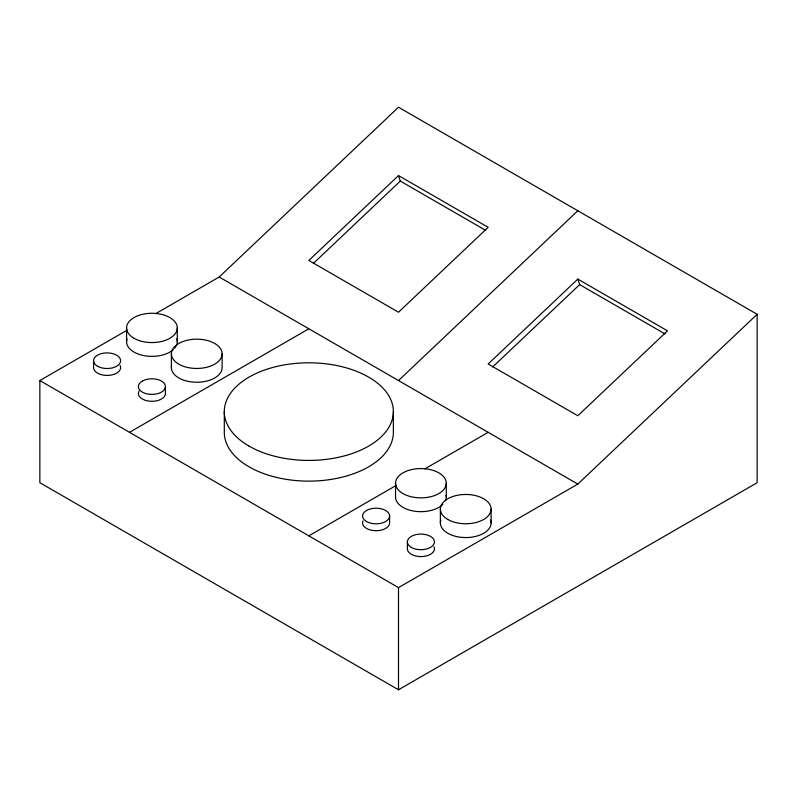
<?xml version="1.0" encoding="UTF-8"?>
<svg xmlns="http://www.w3.org/2000/svg" width="797" height="797" viewBox="0 0 797 797"><rect width="100%" height="100%" fill="white"/><g stroke="black" fill="none" stroke-linecap="round" stroke-linejoin="round"><path stroke-width="1.2" d="M155.823 313.6L219.175 277.017L398.5 107.226L757.15 314.297L757.15 482.703L398.5 689.774L39.85 482.703L39.85 380.558L126.833 330.337M398.5 175.559L308.837 260.46L398.5 312.225L488.162 227.324L398.5 175.559L400.323 181.078L485.712 230.383M313.351 263.428L400.323 181.078M398.5 380.558L577.825 210.757M577.825 279.089L488.162 363.99L577.825 415.755L667.487 330.855L577.825 279.089L579.648 284.619L665.037 333.913M492.676 366.969L579.648 284.619M39.85 380.558L398.5 587.618L577.825 484.088L757.15 314.297M129.512 432.323L308.837 328.792M308.837 535.853L395.82 485.632M424.811 468.895L488.162 432.323M219.175 277.017L577.825 484.088M491.111 509.104L491.111 522.912M446.28 483.221A25.365 14.645 0 0 1 408.233 495.903A25.365 14.645 0 0 1 408.233 470.539A25.365 14.645 0 0 1 446.28 483.221L446.28 497.029M440.382 509.104L440.382 522.912M407.387 541.89L407.387 548.794A13.529 7.811 0 0 0 422.679 556.535A13.529 7.811 0 0 0 433.976 546.772M398.5 587.618L398.5 689.774M395.551 483.221L395.551 497.029A25.365 14.645 0 0 0 414.35 511.166A25.365 14.645 0 0 0 442.883 504.352M393.369 411.611L393.369 432.323A84.532 48.806 0 0 1 308.837 481.129A84.532 48.806 0 0 1 224.306 432.323L224.306 411.611M389.613 516.008L389.613 522.912A13.529 7.811 0 0 1 374.321 530.653A13.529 7.811 0 0 1 363.024 520.889M222.124 353.808A25.365 14.645 0 0 1 184.077 366.49A25.365 14.645 0 0 1 184.077 341.126A25.365 14.645 0 0 1 222.124 353.808L222.124 367.616A25.365 14.645 0 0 1 195.106 382.221A25.365 14.645 0 0 1 171.614 365.703M177.293 327.926L177.293 341.734M171.395 353.808L171.395 367.616M165.427 387.063L165.427 393.967A13.529 7.811 0 0 1 163.216 397.803L160.904 399.337A13.529 7.811 0 0 1 144.476 400.014A13.529 7.811 0 0 1 139.096 391.028M126.564 327.926L126.564 341.734M93.568 360.712L93.568 367.616A13.529 7.811 0 0 0 108.86 375.357A13.529 7.811 0 0 0 120.158 365.594M446.061 495.116A25.365 14.645 0 0 1 445.413 500.815M490.623 520.052A25.365 14.645 0 0 1 465.747 537.557A25.365 14.645 0 0 1 440.871 520.052M176.804 338.864A25.365 14.645 0 0 1 174.673 348.209M173.198 349.704A25.365 14.645 0 0 1 142.374 355.293A25.365 14.645 0 0 1 127.052 338.864M142.952 380.747L140.641 382.291A13.529 7.811 0 0 0 143.061 392.493A13.529 7.811 0 0 0 160.904 392.433L163.216 390.899A13.529 7.811 0 0 0 160.795 380.697A13.529 7.811 0 0 0 142.952 380.747M249.062 446.121A84.532 48.806 0 0 0 390.49 424.243A84.532 48.806 0 0 0 286.96 364.468A84.532 48.806 0 0 0 249.062 446.121M133.996 338.277A25.365 14.645 0 0 0 176.426 331.711A25.365 14.645 0 0 0 145.363 313.779A25.365 14.645 0 0 0 133.996 338.277M447.814 519.465A25.365 14.645 0 0 0 490.245 512.899A25.365 14.645 0 0 0 459.182 494.967A25.365 14.645 0 0 0 447.814 519.465M97.533 366.231A13.529 7.811 0 0 0 120.158 362.735A13.529 7.811 0 0 0 103.6 353.171A13.529 7.811 0 0 0 97.533 366.231M366.52 521.527A13.529 7.811 0 0 0 389.145 518.03A13.529 7.811 0 0 0 372.588 508.466A13.529 7.811 0 0 0 366.52 521.527M411.352 547.409A13.529 7.811 0 0 0 433.976 543.913A13.529 7.811 0 0 0 417.419 534.349A13.529 7.811 0 0 0 411.352 547.409"/></g></svg>
